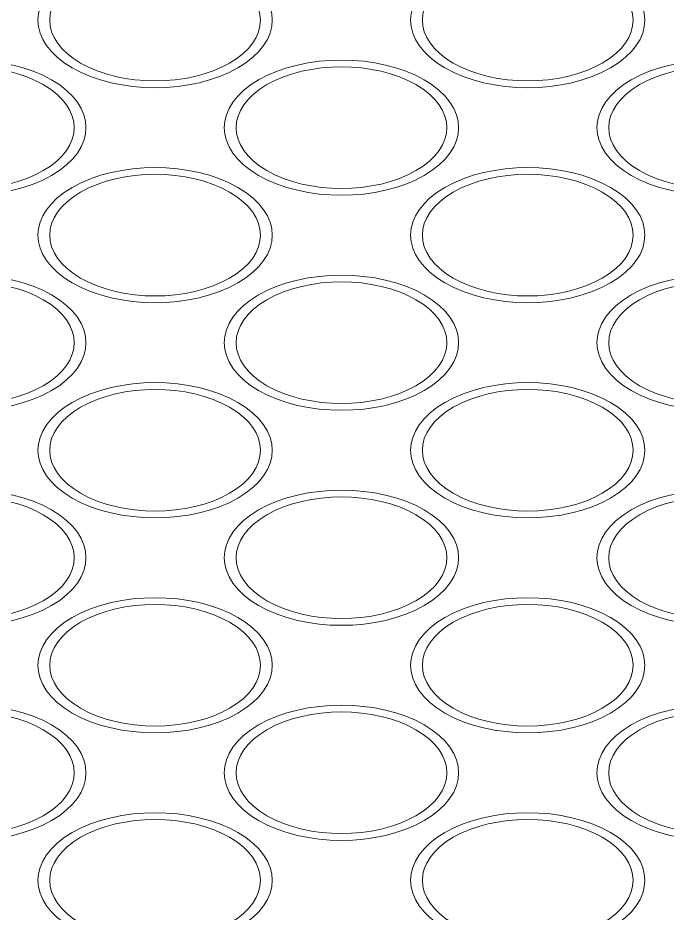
# Model space of a CAD drawing. Header units: inches. Extents: x 0.19 to 7.09, y 0.45 to 4.64.
# Drawn here: x 3.207 to 4.08, y 2.681 to 3.886 of the extents above; entities that cross this region are included whole.
import ezdxf

# ---------------------------------------------------------------- set-up
doc = ezdxf.new("R2010")
doc.units = ezdxf.units.IN
doc.header["$MEASUREMENT"] = 0

msp = doc.modelspace()

# ---------------------------------------------------------------- linework, layer by layer
at = {"color": 0, "linetype": 'Continuous', "lineweight": 0}
for centre, major_axis in [((3.3913, 3.8826, -0.6919), (0.1575, 0)), ((3.8924, 3.8826, -0.6919), (0.1575, 0)), ((3.3913, 3.8826, -0.6919), (0.1417, 0)), ((3.8924, 3.8826, -0.6919), (0.1417, 0)), ((3.1408, 3.7379, -0.6919), (0.1575, 0)), ((3.6419, 3.7379, -0.6919), (0.1575, 0)), ((4.143, 3.7379, -0.6919), (0.1575, 0)), ((3.1408, 3.7379, -0.6919), (0.1417, 0)), ((3.6419, 3.7379, -0.6919), (0.1417, 0)), ((4.143, 3.7379, -0.6919), (0.1417, 0)), ((3.3913, 3.5933, -0.6919), (0.1575, 0)), ((3.8924, 3.5933, -0.6919), (0.1575, 0)), ((3.3913, 3.5933, -0.6919), (0.1417, 0)), ((3.8924, 3.5933, -0.6919), (0.1417, 0)), ((3.1408, 3.4486, -0.6919), (0.1575, 0)), ((3.6419, 3.4486, -0.6919), (0.1575, 0)), ((4.143, 3.4486, -0.6919), (0.1575, 0)), ((3.1408, 3.4486, -0.6919), (0.1417, 0)), ((3.6419, 3.4486, -0.6919), (0.1417, 0)), ((4.143, 3.4486, -0.6919), (0.1417, 0)), ((3.3913, 3.3039, -0.6919), (0.1575, 0)), ((3.8924, 3.3039, -0.6919), (0.1575, 0)), ((3.3913, 3.3039, -0.6919), (0.1417, 0)), ((3.8924, 3.3039, -0.6919), (0.1417, 0)), ((3.1408, 3.1593, -0.6919), (0.1575, 0)), ((3.6419, 3.1593, -0.6919), (0.1575, 0)), ((4.143, 3.1593, -0.6919), (0.1575, 0)), ((3.1408, 3.1593, -0.6919), (0.1417, 0)), ((3.6419, 3.1593, -0.6919), (0.1417, 0)), ((4.143, 3.1593, -0.6919), (0.1417, 0)), ((3.3913, 3.0146, -0.6919), (0.1575, 0)), ((3.8924, 3.0146, -0.6919), (0.1575, 0)), ((3.3913, 3.0146, -0.6919), (0.1417, 0)), ((3.8924, 3.0146, -0.6919), (0.1417, 0)), ((3.1408, 2.87, -0.6919), (0.1575, 0)), ((3.6419, 2.87, -0.6919), (0.1575, 0)), ((4.143, 2.87, -0.6919), (0.1575, 0)), ((3.1408, 2.87, -0.6919), (0.1417, 0)), ((3.6419, 2.87, -0.6919), (0.1417, 0)), ((4.143, 2.87, -0.6919), (0.1417, 0)), ((3.3913, 2.7253, -0.6919), (0.1575, 0)), ((3.8924, 2.7253, -0.6919), (0.1575, 0)), ((3.3913, 2.7253, -0.6919), (0.1417, 0)), ((3.8924, 2.7253, -0.6919), (0.1417, 0))]:
    msp.add_ellipse(centre, major_axis=major_axis, ratio=0.57735, start_param=-2.356194, end_param=3.926991, dxfattribs=at)

doc.saveas('drawing.dxf')
